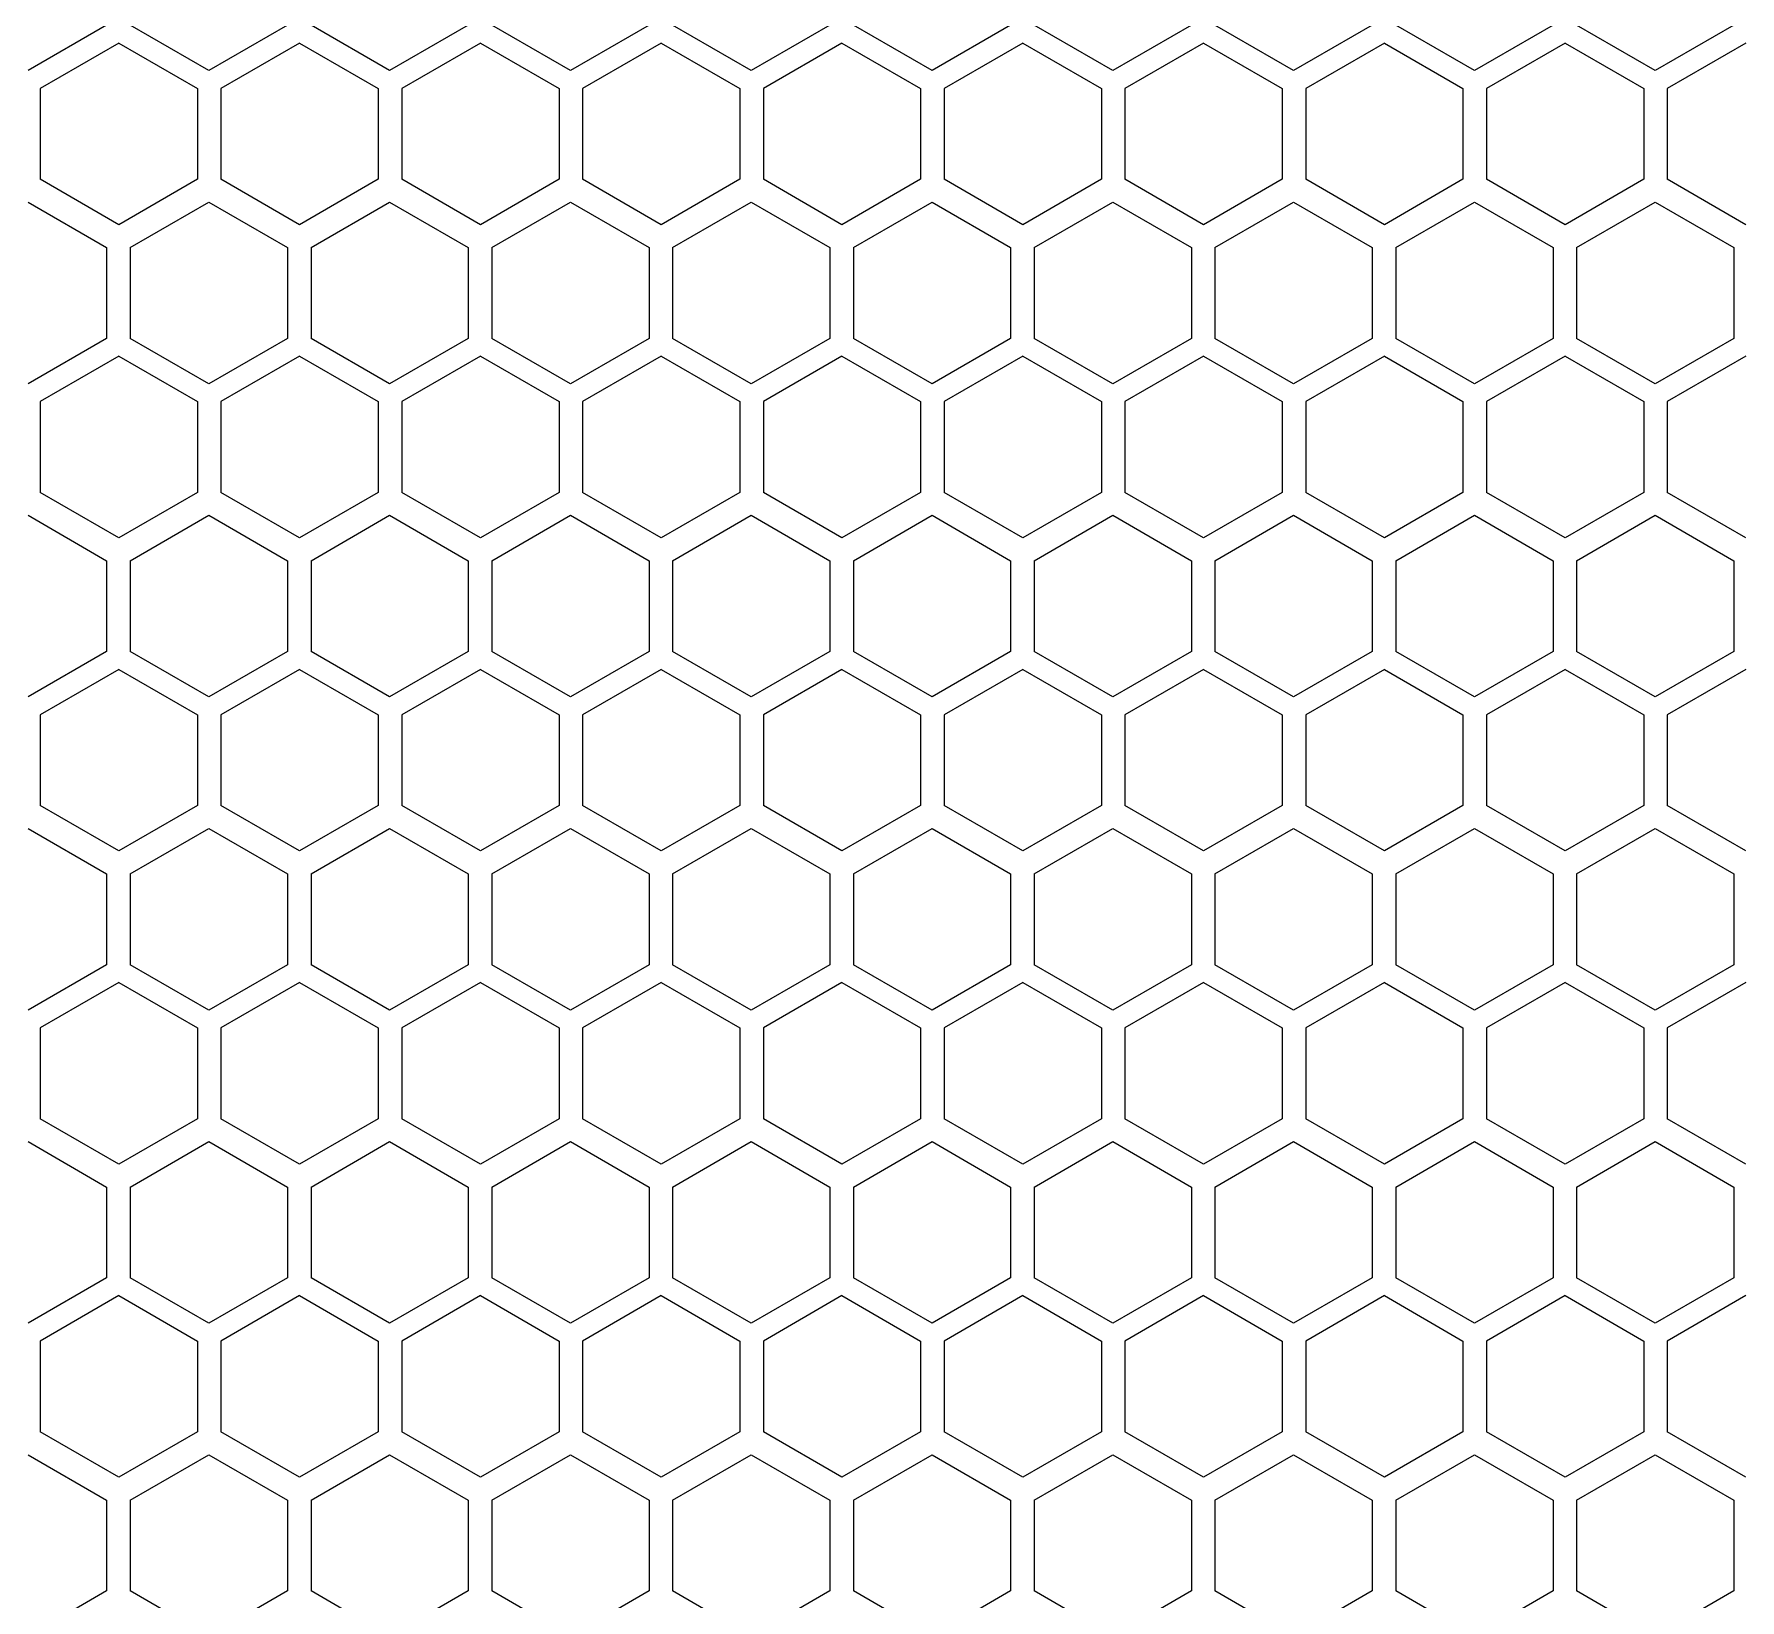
# Model space of a CAD drawing. Header units: millimetres. Extents: x 55614 to 110757, y -66981 to -47484.
# Drawn here: x 64347.7 to 64434.5, y -50370 to -50290.4 of the extents above; entities that cross this region are included whole.
import ezdxf

# ---------------------------------------------------------------- set-up
doc = ezdxf.new("R2010")
doc.units = ezdxf.units.MM
doc.layers.add('4215-0412-2_0', color=7, linetype='Continuous')
doc.layers.add('THICK', color=7, linetype='Continuous', lineweight=0)

# ---------------------------------------------------------------- blocks, each defined once
blk = doc.blocks.new('2-1725')
at = {"layer": '4215-0412-2_0', "color": 7, "linetype": 'Continuous'}
for p, q in [((-16735.395, -71716.011), (-16739.396, -71718.321)), ((-16730.196, -71718.321), (-16734.197, -71716.011)), ((-16726.195, -71716.011), (-16730.196, -71718.321)), ((-16720.996, -71718.321), (-16724.997, -71716.011)), ((-16716.995, -71716.011), (-16720.996, -71718.321)), ((-16711.796, -71718.321), (-16715.797, -71716.011)), ((-16707.795, -71716.011), (-16711.796, -71718.321)), ((-16702.596, -71718.321), (-16706.597, -71716.011)), ((-16698.595, -71716.011), (-16702.596, -71718.321)), ((-16693.396, -71718.321), (-16697.397, -71716.011)), ((-16689.395, -71716.011), (-16693.396, -71718.321)), ((-16684.196, -71718.321), (-16688.197, -71716.011)), ((-16680.195, -71716.011), (-16684.196, -71718.321)), ((-16674.996, -71718.321), (-16678.997, -71716.011)), ((-16670.995, -71716.011), (-16674.996, -71718.321)), ((-16665.796, -71718.321), (-16669.797, -71716.011)), ((-16661.795, -71716.011), (-16665.796, -71718.321)), ((-16656.596, -71718.321), (-16660.597, -71716.011)), ((-16652.595, -71716.011), (-16656.596, -71718.321)), ((-16734.777, -71716.916), (-16738.778, -71719.226)), ((-16734.777, -71716.916), (-16730.776, -71719.226)), ((-16725.577, -71716.916), (-16729.578, -71719.226)), ((-16725.577, -71716.916), (-16721.576, -71719.226)), ((-16716.377, -71716.916), (-16720.378, -71719.226)), ((-16716.377, -71716.916), (-16712.376, -71719.226)), ((-16707.177, -71716.916), (-16711.178, -71719.226)), ((-16707.177, -71716.916), (-16703.176, -71719.226)), ((-16697.977, -71716.916), (-16701.978, -71719.226)), ((-16697.977, -71716.916), (-16693.976, -71719.226)), ((-16688.777, -71716.916), (-16692.778, -71719.226)), ((-16688.777, -71716.916), (-16684.776, -71719.226)), ((-16679.577, -71716.916), (-16683.578, -71719.226)), ((-16679.577, -71716.916), (-16675.576, -71719.226)), ((-16670.377, -71716.916), (-16674.378, -71719.226)), ((-16670.377, -71716.916), (-16666.376, -71719.226)), ((-16661.177, -71716.916), (-16665.178, -71719.226)), ((-16661.177, -71716.916), (-16657.176, -71719.226)), ((-16651.977, -71716.916), (-16655.978, -71719.226)), ((-16738.778, -71719.226), (-16738.778, -71723.846)), ((-16730.776, -71719.226), (-16730.776, -71723.846)), ((-16729.578, -71719.226), (-16729.578, -71723.846)), ((-16721.576, -71719.226), (-16721.576, -71723.846)), ((-16720.378, -71719.226), (-16720.378, -71723.846)), ((-16712.376, -71719.226), (-16712.376, -71723.846)), ((-16711.178, -71719.226), (-16711.178, -71723.846)), ((-16703.176, -71719.226), (-16703.176, -71723.846)), ((-16701.978, -71719.226), (-16701.978, -71723.846)), ((-16693.976, -71719.226), (-16693.976, -71723.846)), ((-16692.778, -71719.226), (-16692.778, -71723.846)), ((-16684.776, -71719.226), (-16684.776, -71723.846)), ((-16683.578, -71719.226), (-16683.578, -71723.846)), ((-16675.576, -71719.226), (-16675.576, -71723.846)), ((-16674.378, -71719.226), (-16674.378, -71723.846)), ((-16666.376, -71719.226), (-16666.376, -71723.846)), ((-16665.178, -71719.226), (-16665.178, -71723.846)), ((-16657.176, -71719.226), (-16657.176, -71723.846)), ((-16655.978, -71719.226), (-16655.978, -71723.846)), ((-16734.777, -71726.156), (-16738.778, -71723.846)), ((-16730.776, -71723.846), (-16734.777, -71726.156)), ((-16725.577, -71726.156), (-16729.578, -71723.846)), ((-16721.576, -71723.846), (-16725.577, -71726.156)), ((-16716.377, -71726.156), (-16720.378, -71723.846)), ((-16712.376, -71723.846), (-16716.377, -71726.156)), ((-16707.177, -71726.156), (-16711.178, -71723.846)), ((-16703.176, -71723.846), (-16707.177, -71726.156)), ((-16697.977, -71726.156), (-16701.978, -71723.846)), ((-16693.976, -71723.846), (-16697.977, -71726.156)), ((-16688.777, -71726.156), (-16692.778, -71723.846)), ((-16684.776, -71723.846), (-16688.777, -71726.156)), ((-16679.577, -71726.156), (-16683.578, -71723.846)), ((-16675.576, -71723.846), (-16679.577, -71726.156)), ((-16670.377, -71726.156), (-16674.378, -71723.846)), ((-16666.376, -71723.846), (-16670.377, -71726.156)), ((-16661.177, -71726.156), (-16665.178, -71723.846)), ((-16657.176, -71723.846), (-16661.177, -71726.156)), ((-16651.977, -71726.156), (-16655.978, -71723.846)), ((-16739.396, -71725.011), (-16735.395, -71727.321)), ((-16734.197, -71727.321), (-16730.196, -71725.011)), ((-16730.196, -71725.011), (-16726.195, -71727.321)), ((-16724.997, -71727.321), (-16720.996, -71725.011)), ((-16720.996, -71725.011), (-16716.995, -71727.321)), ((-16715.797, -71727.321), (-16711.796, -71725.011)), ((-16711.796, -71725.011), (-16707.795, -71727.321)), ((-16706.597, -71727.321), (-16702.596, -71725.011)), ((-16702.596, -71725.011), (-16698.595, -71727.321)), ((-16697.397, -71727.321), (-16693.396, -71725.011)), ((-16693.396, -71725.011), (-16689.395, -71727.321)), ((-16688.197, -71727.321), (-16684.196, -71725.011)), ((-16684.196, -71725.011), (-16680.195, -71727.321)), ((-16678.997, -71727.321), (-16674.996, -71725.011)), ((-16674.996, -71725.011), (-16670.995, -71727.321)), ((-16669.797, -71727.321), (-16665.796, -71725.011)), ((-16665.796, -71725.011), (-16661.795, -71727.321)), ((-16660.597, -71727.321), (-16656.596, -71725.011)), ((-16656.596, -71725.011), (-16652.595, -71727.321)), ((-16735.395, -71727.321), (-16735.395, -71731.941)), ((-16734.197, -71727.321), (-16734.197, -71731.941)), ((-16726.195, -71727.321), (-16726.195, -71731.941)), ((-16724.997, -71727.321), (-16724.997, -71731.941)), ((-16716.995, -71727.321), (-16716.995, -71731.941)), ((-16715.797, -71727.321), (-16715.797, -71731.941)), ((-16707.795, -71727.321), (-16707.795, -71731.941)), ((-16706.597, -71727.321), (-16706.597, -71731.941)), ((-16698.595, -71727.321), (-16698.595, -71731.941)), ((-16697.397, -71727.321), (-16697.397, -71731.941)), ((-16689.395, -71727.321), (-16689.395, -71731.941)), ((-16688.197, -71727.321), (-16688.197, -71731.941)), ((-16680.195, -71727.321), (-16680.195, -71731.941)), ((-16678.997, -71727.321), (-16678.997, -71731.941)), ((-16670.995, -71727.321), (-16670.995, -71731.941)), ((-16669.797, -71727.321), (-16669.797, -71731.941)), ((-16661.795, -71727.321), (-16661.795, -71731.941)), ((-16660.597, -71727.321), (-16660.597, -71731.941)), ((-16652.595, -71727.321), (-16652.595, -71731.941)), ((-16735.395, -71731.941), (-16739.396, -71734.251)), ((-16730.196, -71734.251), (-16734.197, -71731.941)), ((-16726.195, -71731.941), (-16730.196, -71734.251)), ((-16720.996, -71734.251), (-16724.997, -71731.941)), ((-16716.995, -71731.941), (-16720.996, -71734.251)), ((-16711.796, -71734.251), (-16715.797, -71731.941)), ((-16707.795, -71731.941), (-16711.796, -71734.251)), ((-16702.596, -71734.251), (-16706.597, -71731.941)), ((-16698.595, -71731.941), (-16702.596, -71734.251)), ((-16693.396, -71734.251), (-16697.397, -71731.941)), ((-16689.395, -71731.941), (-16693.396, -71734.251)), ((-16684.196, -71734.251), (-16688.197, -71731.941)), ((-16680.195, -71731.941), (-16684.196, -71734.251)), ((-16674.996, -71734.251), (-16678.997, -71731.941)), ((-16670.995, -71731.941), (-16674.996, -71734.251)), ((-16665.796, -71734.251), (-16669.797, -71731.941)), ((-16661.795, -71731.941), (-16665.796, -71734.251)), ((-16656.596, -71734.251), (-16660.597, -71731.941)), ((-16652.595, -71731.941), (-16656.596, -71734.251)), ((-16734.777, -71732.846), (-16738.778, -71735.156)), ((-16734.777, -71732.846), (-16730.776, -71735.156)), ((-16725.577, -71732.846), (-16729.578, -71735.156)), ((-16725.577, -71732.846), (-16721.576, -71735.156)), ((-16716.377, -71732.846), (-16720.378, -71735.156)), ((-16716.377, -71732.846), (-16712.376, -71735.156)), ((-16707.177, -71732.846), (-16711.178, -71735.156)), ((-16707.177, -71732.846), (-16703.176, -71735.156)), ((-16697.977, -71732.846), (-16701.978, -71735.156)), ((-16697.977, -71732.846), (-16693.976, -71735.156)), ((-16688.777, -71732.846), (-16692.778, -71735.156)), ((-16688.777, -71732.846), (-16684.776, -71735.156)), ((-16679.577, -71732.846), (-16683.578, -71735.156)), ((-16679.577, -71732.846), (-16675.576, -71735.156)), ((-16670.377, -71732.846), (-16674.378, -71735.156)), ((-16670.377, -71732.846), (-16666.376, -71735.156)), ((-16661.177, -71732.846), (-16665.178, -71735.156)), ((-16661.177, -71732.846), (-16657.176, -71735.156)), ((-16651.977, -71732.846), (-16655.978, -71735.156)), ((-16738.778, -71735.156), (-16738.778, -71739.776)), ((-16730.776, -71735.156), (-16730.776, -71739.776)), ((-16729.578, -71735.156), (-16729.578, -71739.776)), ((-16721.576, -71735.156), (-16721.576, -71739.776)), ((-16720.378, -71735.156), (-16720.378, -71739.776)), ((-16712.376, -71735.156), (-16712.376, -71739.776)), ((-16711.178, -71735.156), (-16711.178, -71739.776)), ((-16703.176, -71735.156), (-16703.176, -71739.776)), ((-16701.978, -71735.156), (-16701.978, -71739.776)), ((-16693.976, -71735.156), (-16693.976, -71739.776)), ((-16692.778, -71735.156), (-16692.778, -71739.776)), ((-16684.776, -71735.156), (-16684.776, -71739.776)), ((-16683.578, -71735.156), (-16683.578, -71739.776)), ((-16675.576, -71735.156), (-16675.576, -71739.776)), ((-16674.378, -71735.156), (-16674.378, -71739.776)), ((-16666.376, -71735.156), (-16666.376, -71739.776)), ((-16665.178, -71735.156), (-16665.178, -71739.776)), ((-16657.176, -71735.156), (-16657.176, -71739.776)), ((-16655.978, -71735.156), (-16655.978, -71739.776)), ((-16734.777, -71742.086), (-16738.778, -71739.776)), ((-16730.776, -71739.776), (-16734.777, -71742.086)), ((-16725.577, -71742.086), (-16729.578, -71739.776)), ((-16721.576, -71739.776), (-16725.577, -71742.086)), ((-16716.377, -71742.086), (-16720.378, -71739.776)), ((-16712.376, -71739.776), (-16716.377, -71742.086)), ((-16707.177, -71742.086), (-16711.178, -71739.776)), ((-16703.176, -71739.776), (-16707.177, -71742.086)), ((-16697.977, -71742.086), (-16701.978, -71739.776)), ((-16693.976, -71739.776), (-16697.977, -71742.086)), ((-16688.777, -71742.086), (-16692.778, -71739.776)), ((-16684.776, -71739.776), (-16688.777, -71742.086)), ((-16679.577, -71742.086), (-16683.578, -71739.776)), ((-16675.576, -71739.776), (-16679.577, -71742.086)), ((-16670.377, -71742.086), (-16674.378, -71739.776)), ((-16666.376, -71739.776), (-16670.377, -71742.086)), ((-16661.177, -71742.086), (-16665.178, -71739.776)), ((-16657.176, -71739.776), (-16661.177, -71742.086)), ((-16651.977, -71742.086), (-16655.978, -71739.776)), ((-16739.396, -71740.941), (-16735.395, -71743.251)), ((-16734.197, -71743.251), (-16730.196, -71740.941)), ((-16730.196, -71740.941), (-16726.195, -71743.251)), ((-16724.997, -71743.251), (-16720.996, -71740.941)), ((-16720.996, -71740.941), (-16716.995, -71743.251)), ((-16715.797, -71743.251), (-16711.796, -71740.941)), ((-16711.796, -71740.941), (-16707.795, -71743.251)), ((-16706.597, -71743.251), (-16702.596, -71740.941)), ((-16702.596, -71740.941), (-16698.595, -71743.251)), ((-16697.397, -71743.251), (-16693.396, -71740.941)), ((-16693.396, -71740.941), (-16689.395, -71743.251)), ((-16688.197, -71743.251), (-16684.196, -71740.941)), ((-16684.196, -71740.941), (-16680.195, -71743.251)), ((-16678.997, -71743.251), (-16674.996, -71740.941)), ((-16674.996, -71740.941), (-16670.995, -71743.251)), ((-16669.797, -71743.251), (-16665.796, -71740.941)), ((-16665.796, -71740.941), (-16661.795, -71743.251)), ((-16660.597, -71743.251), (-16656.596, -71740.941)), ((-16656.596, -71740.941), (-16652.595, -71743.251)), ((-16735.395, -71743.251), (-16735.395, -71747.871)), ((-16734.197, -71743.251), (-16734.197, -71747.871)), ((-16726.195, -71743.251), (-16726.195, -71747.871)), ((-16724.997, -71743.251), (-16724.997, -71747.871)), ((-16716.995, -71743.251), (-16716.995, -71747.871)), ((-16715.797, -71743.251), (-16715.797, -71747.871)), ((-16707.795, -71743.251), (-16707.795, -71747.871)), ((-16706.597, -71743.251), (-16706.597, -71747.871)), ((-16698.595, -71743.251), (-16698.595, -71747.871)), ((-16697.397, -71743.251), (-16697.397, -71747.871)), ((-16689.395, -71743.251), (-16689.395, -71747.871)), ((-16688.197, -71743.251), (-16688.197, -71747.871)), ((-16680.195, -71743.251), (-16680.195, -71747.871)), ((-16678.997, -71743.251), (-16678.997, -71747.871)), ((-16670.995, -71743.251), (-16670.995, -71747.871)), ((-16669.797, -71743.251), (-16669.797, -71747.871)), ((-16661.795, -71743.251), (-16661.795, -71747.871)), ((-16660.597, -71743.251), (-16660.597, -71747.871)), ((-16652.595, -71743.251), (-16652.595, -71747.871)), ((-16735.395, -71747.871), (-16739.396, -71750.181)), ((-16730.196, -71750.181), (-16734.197, -71747.871)), ((-16726.195, -71747.871), (-16730.196, -71750.181)), ((-16720.996, -71750.181), (-16724.997, -71747.871)), ((-16716.995, -71747.871), (-16720.996, -71750.181)), ((-16711.796, -71750.181), (-16715.797, -71747.871)), ((-16707.795, -71747.871), (-16711.796, -71750.181)), ((-16702.596, -71750.181), (-16706.597, -71747.871)), ((-16698.595, -71747.871), (-16702.596, -71750.181)), ((-16693.396, -71750.181), (-16697.397, -71747.871)), ((-16689.395, -71747.871), (-16693.396, -71750.181)), ((-16684.196, -71750.181), (-16688.197, -71747.871)), ((-16680.195, -71747.871), (-16684.196, -71750.181)), ((-16674.996, -71750.181), (-16678.997, -71747.871)), ((-16670.995, -71747.871), (-16674.996, -71750.181)), ((-16665.796, -71750.181), (-16669.797, -71747.871)), ((-16661.795, -71747.871), (-16665.796, -71750.181)), ((-16656.596, -71750.181), (-16660.597, -71747.871)), ((-16652.595, -71747.871), (-16656.596, -71750.181)), ((-16734.777, -71748.776), (-16738.778, -71751.086)), ((-16734.777, -71748.776), (-16730.776, -71751.086)), ((-16725.577, -71748.776), (-16729.578, -71751.086)), ((-16725.577, -71748.776), (-16721.576, -71751.086)), ((-16716.377, -71748.776), (-16720.378, -71751.086)), ((-16716.377, -71748.776), (-16712.376, -71751.086)), ((-16707.177, -71748.776), (-16711.178, -71751.086)), ((-16707.177, -71748.776), (-16703.176, -71751.086)), ((-16697.977, -71748.776), (-16701.978, -71751.086)), ((-16697.977, -71748.776), (-16693.976, -71751.086)), ((-16688.777, -71748.776), (-16692.778, -71751.086)), ((-16688.777, -71748.776), (-16684.776, -71751.086)), ((-16679.577, -71748.776), (-16683.578, -71751.086)), ((-16679.577, -71748.776), (-16675.576, -71751.086)), ((-16670.377, -71748.776), (-16674.378, -71751.086)), ((-16670.377, -71748.776), (-16666.376, -71751.086)), ((-16661.177, -71748.776), (-16665.178, -71751.086)), ((-16661.177, -71748.776), (-16657.176, -71751.086)), ((-16651.977, -71748.776), (-16655.978, -71751.086)), ((-16738.778, -71751.086), (-16738.778, -71755.706)), ((-16730.776, -71751.086), (-16730.776, -71755.706)), ((-16729.578, -71751.086), (-16729.578, -71755.706)), ((-16721.576, -71751.086), (-16721.576, -71755.706)), ((-16720.378, -71751.086), (-16720.378, -71755.706)), ((-16712.376, -71751.086), (-16712.376, -71755.706)), ((-16711.178, -71751.086), (-16711.178, -71755.706)), ((-16703.176, -71751.086), (-16703.176, -71755.706)), ((-16701.978, -71751.086), (-16701.978, -71755.706)), ((-16693.976, -71751.086), (-16693.976, -71755.706)), ((-16692.778, -71751.086), (-16692.778, -71755.706)), ((-16684.776, -71751.086), (-16684.776, -71755.706)), ((-16683.578, -71751.086), (-16683.578, -71755.706)), ((-16675.576, -71751.086), (-16675.576, -71755.706)), ((-16674.378, -71751.086), (-16674.378, -71755.706)), ((-16666.376, -71751.086), (-16666.376, -71755.706)), ((-16665.178, -71751.086), (-16665.178, -71755.706)), ((-16657.176, -71751.086), (-16657.176, -71755.706)), ((-16655.978, -71751.086), (-16655.978, -71755.706)), ((-16734.777, -71758.016), (-16738.778, -71755.706)), ((-16730.776, -71755.706), (-16734.777, -71758.016)), ((-16725.577, -71758.016), (-16729.578, -71755.706)), ((-16721.576, -71755.706), (-16725.577, -71758.016)), ((-16716.377, -71758.016), (-16720.378, -71755.706)), ((-16712.376, -71755.706), (-16716.377, -71758.016)), ((-16707.177, -71758.016), (-16711.178, -71755.706)), ((-16703.176, -71755.706), (-16707.177, -71758.016)), ((-16697.977, -71758.016), (-16701.978, -71755.706)), ((-16693.976, -71755.706), (-16697.977, -71758.016)), ((-16688.777, -71758.016), (-16692.778, -71755.706)), ((-16684.776, -71755.706), (-16688.777, -71758.016)), ((-16679.577, -71758.016), (-16683.578, -71755.706)), ((-16675.576, -71755.706), (-16679.577, -71758.016)), ((-16670.377, -71758.016), (-16674.378, -71755.706)), ((-16666.376, -71755.706), (-16670.377, -71758.016)), ((-16661.177, -71758.016), (-16665.178, -71755.706)), ((-16657.176, -71755.706), (-16661.177, -71758.016)), ((-16651.977, -71758.016), (-16655.978, -71755.706)), ((-16739.396, -71756.871), (-16735.395, -71759.181)), ((-16734.197, -71759.181), (-16730.196, -71756.871)), ((-16730.196, -71756.871), (-16726.195, -71759.181)), ((-16724.997, -71759.181), (-16720.996, -71756.871)), ((-16720.996, -71756.871), (-16716.995, -71759.181)), ((-16715.797, -71759.181), (-16711.796, -71756.871)), ((-16711.796, -71756.871), (-16707.795, -71759.181)), ((-16706.597, -71759.181), (-16702.596, -71756.871)), ((-16702.596, -71756.871), (-16698.595, -71759.181)), ((-16697.397, -71759.181), (-16693.396, -71756.871)), ((-16693.396, -71756.871), (-16689.395, -71759.181)), ((-16688.197, -71759.181), (-16684.196, -71756.871)), ((-16684.196, -71756.871), (-16680.195, -71759.181)), ((-16678.997, -71759.181), (-16674.996, -71756.871)), ((-16674.996, -71756.871), (-16670.995, -71759.181)), ((-16669.797, -71759.181), (-16665.796, -71756.871)), ((-16665.796, -71756.871), (-16661.795, -71759.181)), ((-16660.597, -71759.181), (-16656.596, -71756.871)), ((-16656.596, -71756.871), (-16652.595, -71759.181)), ((-16735.395, -71759.181), (-16735.395, -71763.801)), ((-16734.197, -71759.181), (-16734.197, -71763.801)), ((-16726.195, -71759.181), (-16726.195, -71763.801)), ((-16724.997, -71759.181), (-16724.997, -71763.801)), ((-16716.995, -71759.181), (-16716.995, -71763.801)), ((-16715.797, -71759.181), (-16715.797, -71763.801)), ((-16707.795, -71759.181), (-16707.795, -71763.801)), ((-16706.597, -71759.181), (-16706.597, -71763.801)), ((-16698.595, -71759.181), (-16698.595, -71763.801)), ((-16697.397, -71759.181), (-16697.397, -71763.801)), ((-16689.395, -71759.181), (-16689.395, -71763.801)), ((-16688.197, -71759.181), (-16688.197, -71763.801)), ((-16680.195, -71759.181), (-16680.195, -71763.801)), ((-16678.997, -71759.181), (-16678.997, -71763.801)), ((-16670.995, -71759.181), (-16670.995, -71763.801)), ((-16669.797, -71759.181), (-16669.797, -71763.801)), ((-16661.795, -71759.181), (-16661.795, -71763.801)), ((-16660.597, -71759.181), (-16660.597, -71763.801)), ((-16652.595, -71759.181), (-16652.595, -71763.801)), ((-16735.395, -71763.801), (-16739.396, -71766.111)), ((-16730.196, -71766.111), (-16734.197, -71763.801)), ((-16726.195, -71763.801), (-16730.196, -71766.111)), ((-16720.996, -71766.111), (-16724.997, -71763.801)), ((-16716.995, -71763.801), (-16720.996, -71766.111)), ((-16711.796, -71766.111), (-16715.797, -71763.801)), ((-16707.795, -71763.801), (-16711.796, -71766.111)), ((-16702.596, -71766.111), (-16706.597, -71763.801)), ((-16698.595, -71763.801), (-16702.596, -71766.111)), ((-16693.396, -71766.111), (-16697.397, -71763.801)), ((-16689.395, -71763.801), (-16693.396, -71766.111)), ((-16684.196, -71766.111), (-16688.197, -71763.801)), ((-16680.195, -71763.801), (-16684.196, -71766.111)), ((-16674.996, -71766.111), (-16678.997, -71763.801)), ((-16670.995, -71763.801), (-16674.996, -71766.111)), ((-16665.796, -71766.111), (-16669.797, -71763.801)), ((-16661.795, -71763.801), (-16665.796, -71766.111)), ((-16656.596, -71766.111), (-16660.597, -71763.801)), ((-16652.595, -71763.801), (-16656.596, -71766.111)), ((-16734.777, -71764.706), (-16738.778, -71767.016)), ((-16734.777, -71764.706), (-16730.776, -71767.016)), ((-16725.577, -71764.706), (-16729.578, -71767.016)), ((-16725.577, -71764.706), (-16721.576, -71767.016)), ((-16716.377, -71764.706), (-16720.378, -71767.016)), ((-16716.377, -71764.706), (-16712.376, -71767.016)), ((-16707.177, -71764.706), (-16711.178, -71767.016)), ((-16707.177, -71764.706), (-16703.176, -71767.016)), ((-16697.977, -71764.706), (-16701.978, -71767.016)), ((-16697.977, -71764.706), (-16693.976, -71767.016)), ((-16688.777, -71764.706), (-16692.778, -71767.016)), ((-16688.777, -71764.706), (-16684.776, -71767.016)), ((-16679.577, -71764.706), (-16683.578, -71767.016)), ((-16679.577, -71764.706), (-16675.576, -71767.016)), ((-16670.377, -71764.706), (-16674.378, -71767.016)), ((-16670.377, -71764.706), (-16666.376, -71767.016)), ((-16661.177, -71764.706), (-16665.178, -71767.016)), ((-16661.177, -71764.706), (-16657.176, -71767.016)), ((-16651.977, -71764.706), (-16655.978, -71767.016)), ((-16738.778, -71767.016), (-16738.778, -71771.636)), ((-16730.776, -71767.016), (-16730.776, -71771.636)), ((-16729.578, -71767.016), (-16729.578, -71771.636)), ((-16721.576, -71767.016), (-16721.576, -71771.636)), ((-16720.378, -71767.016), (-16720.378, -71771.636)), ((-16712.376, -71767.016), (-16712.376, -71771.636)), ((-16711.178, -71767.016), (-16711.178, -71771.636)), ((-16703.176, -71767.016), (-16703.176, -71771.636)), ((-16701.978, -71767.016), (-16701.978, -71771.636)), ((-16693.976, -71767.016), (-16693.976, -71771.636)), ((-16692.778, -71767.016), (-16692.778, -71771.636)), ((-16684.776, -71767.016), (-16684.776, -71771.636)), ((-16683.578, -71767.016), (-16683.578, -71771.636)), ((-16675.576, -71767.016), (-16675.576, -71771.636)), ((-16674.378, -71767.016), (-16674.378, -71771.636)), ((-16666.376, -71767.016), (-16666.376, -71771.636)), ((-16665.178, -71767.016), (-16665.178, -71771.636)), ((-16657.176, -71767.016), (-16657.176, -71771.636)), ((-16655.978, -71767.016), (-16655.978, -71771.636)), ((-16734.777, -71773.946), (-16738.778, -71771.636)), ((-16730.776, -71771.636), (-16734.777, -71773.946)), ((-16725.577, -71773.946), (-16729.578, -71771.636)), ((-16721.576, -71771.636), (-16725.577, -71773.946)), ((-16716.377, -71773.946), (-16720.378, -71771.636)), ((-16712.376, -71771.636), (-16716.377, -71773.946)), ((-16707.177, -71773.946), (-16711.178, -71771.636)), ((-16703.176, -71771.636), (-16707.177, -71773.946)), ((-16697.977, -71773.946), (-16701.978, -71771.636)), ((-16693.976, -71771.636), (-16697.977, -71773.946)), ((-16688.777, -71773.946), (-16692.778, -71771.636)), ((-16684.776, -71771.636), (-16688.777, -71773.946)), ((-16679.577, -71773.946), (-16683.578, -71771.636)), ((-16675.576, -71771.636), (-16679.577, -71773.946)), ((-16670.377, -71773.946), (-16674.378, -71771.636)), ((-16666.376, -71771.636), (-16670.377, -71773.946)), ((-16661.177, -71773.946), (-16665.178, -71771.636)), ((-16657.176, -71771.636), (-16661.177, -71773.946)), ((-16651.977, -71773.946), (-16655.978, -71771.636)), ((-16739.396, -71772.801), (-16735.395, -71775.111)), ((-16734.197, -71775.111), (-16730.196, -71772.801)), ((-16730.196, -71772.801), (-16726.195, -71775.111)), ((-16724.997, -71775.111), (-16720.996, -71772.801)), ((-16720.996, -71772.801), (-16716.995, -71775.111)), ((-16715.797, -71775.111), (-16711.796, -71772.801)), ((-16711.796, -71772.801), (-16707.795, -71775.111)), ((-16706.597, -71775.111), (-16702.596, -71772.801)), ((-16702.596, -71772.801), (-16698.595, -71775.111)), ((-16697.397, -71775.111), (-16693.396, -71772.801)), ((-16693.396, -71772.801), (-16689.395, -71775.111)), ((-16688.197, -71775.111), (-16684.196, -71772.801)), ((-16684.196, -71772.801), (-16680.195, -71775.111)), ((-16678.997, -71775.111), (-16674.996, -71772.801)), ((-16674.996, -71772.801), (-16670.995, -71775.111)), ((-16669.797, -71775.111), (-16665.796, -71772.801)), ((-16665.796, -71772.801), (-16661.795, -71775.111)), ((-16660.597, -71775.111), (-16656.596, -71772.801)), ((-16656.596, -71772.801), (-16652.595, -71775.111)), ((-16735.395, -71775.111), (-16735.395, -71779.731)), ((-16734.197, -71775.111), (-16734.197, -71779.731)), ((-16726.195, -71775.111), (-16726.195, -71779.731)), ((-16724.997, -71775.111), (-16724.997, -71779.731)), ((-16716.995, -71775.111), (-16716.995, -71779.731)), ((-16715.797, -71775.111), (-16715.797, -71779.731)), ((-16707.795, -71775.111), (-16707.795, -71779.731)), ((-16706.597, -71775.111), (-16706.597, -71779.731)), ((-16698.595, -71775.111), (-16698.595, -71779.731)), ((-16697.397, -71775.111), (-16697.397, -71779.731)), ((-16689.395, -71775.111), (-16689.395, -71779.731)), ((-16688.197, -71775.111), (-16688.197, -71779.731)), ((-16680.195, -71775.111), (-16680.195, -71779.731)), ((-16678.997, -71775.111), (-16678.997, -71779.731)), ((-16670.995, -71775.111), (-16670.995, -71779.731)), ((-16669.797, -71775.111), (-16669.797, -71779.731)), ((-16661.795, -71775.111), (-16661.795, -71779.731)), ((-16660.597, -71775.111), (-16660.597, -71779.731)), ((-16652.595, -71775.111), (-16652.595, -71779.731)), ((-16735.395, -71779.731), (-16739.396, -71782.041)), ((-16730.196, -71782.041), (-16734.197, -71779.731)), ((-16726.195, -71779.731), (-16730.196, -71782.041)), ((-16720.996, -71782.041), (-16724.997, -71779.731)), ((-16716.995, -71779.731), (-16720.996, -71782.041)), ((-16711.796, -71782.041), (-16715.797, -71779.731)), ((-16707.795, -71779.731), (-16711.796, -71782.041)), ((-16702.596, -71782.041), (-16706.597, -71779.731)), ((-16698.595, -71779.731), (-16702.596, -71782.041)), ((-16693.396, -71782.041), (-16697.397, -71779.731)), ((-16689.395, -71779.731), (-16693.396, -71782.041)), ((-16684.196, -71782.041), (-16688.197, -71779.731)), ((-16680.195, -71779.731), (-16684.196, -71782.041)), ((-16674.996, -71782.041), (-16678.997, -71779.731)), ((-16670.995, -71779.731), (-16674.996, -71782.041)), ((-16665.796, -71782.041), (-16669.797, -71779.731)), ((-16661.795, -71779.731), (-16665.796, -71782.041)), ((-16656.596, -71782.041), (-16660.597, -71779.731)), ((-16652.595, -71779.731), (-16656.596, -71782.041)), ((-16734.777, -71780.636), (-16738.778, -71782.946)), ((-16734.777, -71780.636), (-16730.776, -71782.946)), ((-16725.577, -71780.636), (-16729.578, -71782.946)), ((-16725.577, -71780.636), (-16721.576, -71782.946)), ((-16716.377, -71780.636), (-16720.378, -71782.946)), ((-16716.377, -71780.636), (-16712.376, -71782.946)), ((-16707.177, -71780.636), (-16711.178, -71782.946)), ((-16707.177, -71780.636), (-16703.176, -71782.946)), ((-16697.977, -71780.636), (-16701.978, -71782.946)), ((-16697.977, -71780.636), (-16693.976, -71782.946)), ((-16688.777, -71780.636), (-16692.778, -71782.946)), ((-16688.777, -71780.636), (-16684.776, -71782.946)), ((-16679.577, -71780.636), (-16683.578, -71782.946)), ((-16679.577, -71780.636), (-16675.576, -71782.946)), ((-16670.377, -71780.636), (-16674.378, -71782.946)), ((-16670.377, -71780.636), (-16666.376, -71782.946)), ((-16661.177, -71780.636), (-16665.178, -71782.946)), ((-16661.177, -71780.636), (-16657.176, -71782.946)), ((-16651.977, -71780.636), (-16655.978, -71782.946)), ((-16738.778, -71782.946), (-16738.778, -71787.566)), ((-16730.776, -71782.946), (-16730.776, -71787.566)), ((-16729.578, -71782.946), (-16729.578, -71787.566)), ((-16721.576, -71782.946), (-16721.576, -71787.566)), ((-16720.378, -71782.946), (-16720.378, -71787.566)), ((-16712.376, -71782.946), (-16712.376, -71787.566)), ((-16711.178, -71782.946), (-16711.178, -71787.566)), ((-16703.176, -71782.946), (-16703.176, -71787.566)), ((-16701.978, -71782.946), (-16701.978, -71787.566)), ((-16693.976, -71782.946), (-16693.976, -71787.566)), ((-16692.778, -71782.946), (-16692.778, -71787.566)), ((-16684.776, -71782.946), (-16684.776, -71787.566)), ((-16683.578, -71782.946), (-16683.578, -71787.566)), ((-16675.576, -71782.946), (-16675.576, -71787.566)), ((-16674.378, -71782.946), (-16674.378, -71787.566)), ((-16666.376, -71782.946), (-16666.376, -71787.566)), ((-16665.178, -71782.946), (-16665.178, -71787.566)), ((-16657.176, -71782.946), (-16657.176, -71787.566)), ((-16655.978, -71782.946), (-16655.978, -71787.566)), ((-16734.777, -71789.876), (-16738.778, -71787.566)), ((-16730.776, -71787.566), (-16734.777, -71789.876)), ((-16725.577, -71789.876), (-16729.578, -71787.566)), ((-16721.576, -71787.566), (-16725.577, -71789.876)), ((-16716.377, -71789.876), (-16720.378, -71787.566)), ((-16712.376, -71787.566), (-16716.377, -71789.876)), ((-16707.177, -71789.876), (-16711.178, -71787.566)), ((-16703.176, -71787.566), (-16707.177, -71789.876)), ((-16697.977, -71789.876), (-16701.978, -71787.566)), ((-16693.976, -71787.566), (-16697.977, -71789.876)), ((-16688.777, -71789.876), (-16692.778, -71787.566)), ((-16684.776, -71787.566), (-16688.777, -71789.876)), ((-16679.577, -71789.876), (-16683.578, -71787.566)), ((-16675.576, -71787.566), (-16679.577, -71789.876)), ((-16670.377, -71789.876), (-16674.378, -71787.566)), ((-16666.376, -71787.566), (-16670.377, -71789.876)), ((-16661.177, -71789.876), (-16665.178, -71787.566)), ((-16657.176, -71787.566), (-16661.177, -71789.876)), ((-16651.977, -71789.876), (-16655.978, -71787.566)), ((-16739.396, -71788.731), (-16735.395, -71791.041)), ((-16734.197, -71791.041), (-16730.196, -71788.731)), ((-16730.196, -71788.731), (-16726.195, -71791.041)), ((-16724.997, -71791.041), (-16720.996, -71788.731)), ((-16720.996, -71788.731), (-16716.995, -71791.041)), ((-16715.797, -71791.041), (-16711.796, -71788.731)), ((-16711.796, -71788.731), (-16707.795, -71791.041)), ((-16706.597, -71791.041), (-16702.596, -71788.731)), ((-16702.596, -71788.731), (-16698.595, -71791.041)), ((-16697.397, -71791.041), (-16693.396, -71788.731)), ((-16693.396, -71788.731), (-16689.395, -71791.041)), ((-16688.197, -71791.041), (-16684.196, -71788.731)), ((-16684.196, -71788.731), (-16680.195, -71791.041)), ((-16678.997, -71791.041), (-16674.996, -71788.731)), ((-16674.996, -71788.731), (-16670.995, -71791.041)), ((-16669.797, -71791.041), (-16665.796, -71788.731)), ((-16665.796, -71788.731), (-16661.795, -71791.041)), ((-16660.597, -71791.041), (-16656.596, -71788.731)), ((-16656.596, -71788.731), (-16652.595, -71791.041)), ((-16735.395, -71791.041), (-16735.395, -71795.661)), ((-16734.197, -71791.041), (-16734.197, -71795.661)), ((-16726.195, -71791.041), (-16726.195, -71795.661)), ((-16724.997, -71791.041), (-16724.997, -71795.661)), ((-16716.995, -71791.041), (-16716.995, -71795.661)), ((-16715.797, -71791.041), (-16715.797, -71795.661)), ((-16707.795, -71791.041), (-16707.795, -71795.661)), ((-16706.597, -71791.041), (-16706.597, -71795.661)), ((-16698.595, -71791.041), (-16698.595, -71795.661)), ((-16697.397, -71791.041), (-16697.397, -71795.661)), ((-16689.395, -71791.041), (-16689.395, -71795.661)), ((-16688.197, -71791.041), (-16688.197, -71795.661)), ((-16680.195, -71791.041), (-16680.195, -71795.661)), ((-16678.997, -71791.041), (-16678.997, -71795.661)), ((-16670.995, -71791.041), (-16670.995, -71795.661)), ((-16669.797, -71791.041), (-16669.797, -71795.661)), ((-16661.795, -71791.041), (-16661.795, -71795.661)), ((-16660.597, -71791.041), (-16660.597, -71795.661)), ((-16652.595, -71791.041), (-16652.595, -71795.661)), ((-16735.395, -71795.661), (-16739.396, -71797.971)), ((-16730.196, -71797.971), (-16734.197, -71795.661)), ((-16726.195, -71795.661), (-16730.196, -71797.971)), ((-16720.996, -71797.971), (-16724.997, -71795.661)), ((-16716.995, -71795.661), (-16720.996, -71797.971)), ((-16711.796, -71797.971), (-16715.797, -71795.661)), ((-16707.795, -71795.661), (-16711.796, -71797.971)), ((-16702.596, -71797.971), (-16706.597, -71795.661)), ((-16698.595, -71795.661), (-16702.596, -71797.971)), ((-16693.396, -71797.971), (-16697.397, -71795.661)), ((-16689.395, -71795.661), (-16693.396, -71797.971)), ((-16684.196, -71797.971), (-16688.197, -71795.661)), ((-16680.195, -71795.661), (-16684.196, -71797.971)), ((-16674.996, -71797.971), (-16678.997, -71795.661)), ((-16670.995, -71795.661), (-16674.996, -71797.971)), ((-16665.796, -71797.971), (-16669.797, -71795.661)), ((-16661.795, -71795.661), (-16665.796, -71797.971)), ((-16656.596, -71797.971), (-16660.597, -71795.661)), ((-16652.595, -71795.661), (-16656.596, -71797.971))]:
    blk.add_line(p, q, dxfattribs=at)

msp = doc.modelspace()

# ---------------------------------------------------------------- block references
at = {"layer": 'THICK', "lineweight": -3}
msp.add_blockref('2-1725', (81086.76, 21426.09), dxfattribs=at)

doc.saveas('drawing.dxf')
